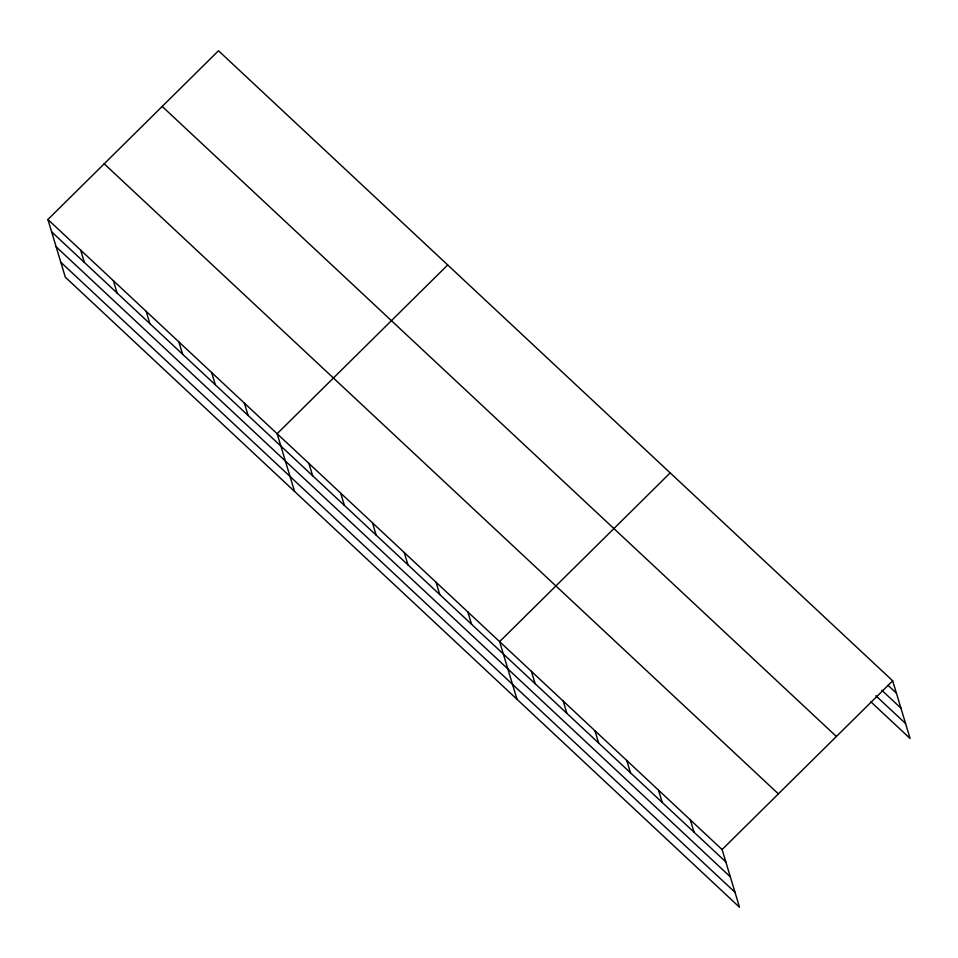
<?xml version="1.0" encoding="UTF-8"?>
<svg xmlns="http://www.w3.org/2000/svg" width="958" height="958" viewBox="0 0 958 958"><rect width="100%" height="100%" fill="white"/><g stroke="black" fill="none" stroke-linecap="round" stroke-linejoin="round"><path stroke-width="1.44" d="M47.9 219.502L722.092 849.554L739.516 907.25L65.324 277.185L47.9 219.502L218.484 50.75L892.676 680.815L910.1 738.498L870.906 701.867M447.709 264.971L277.125 433.711L294.549 491.406M670.193 472.893L499.609 641.632L517.033 699.328M722.092 849.554L892.676 680.815M887.934 685.221L896.401 693.149M881.851 690.299L900.927 708.118M875.911 695.807L905.585 723.541M162.189 106.434L836.394 736.498M104.194 163.806L778.387 793.871M51.624 231.836L725.817 861.889M56.139 246.805L730.343 876.857M60.797 262.229L735.002 892.281M690.311 819.856L694.035 832.191M658.529 790.146L662.253 802.481M626.748 760.448L630.472 772.783M594.966 730.738L598.69 743.085M563.184 701.04L566.908 713.375M531.391 671.342L535.115 683.677M467.827 611.934L471.552 624.269M436.046 582.225L439.77 594.571M404.264 552.526L407.988 564.861M372.482 522.829L376.207 535.163M340.689 493.119L344.425 505.465M308.907 463.421L312.631 475.755M244.386 403.114L248.11 415.449M211.634 372.506L215.358 384.853M178.883 341.91L182.607 354.244M146.143 311.302L149.867 323.648M113.391 280.706L117.115 293.04M80.652 250.098L84.376 262.432"/></g></svg>
